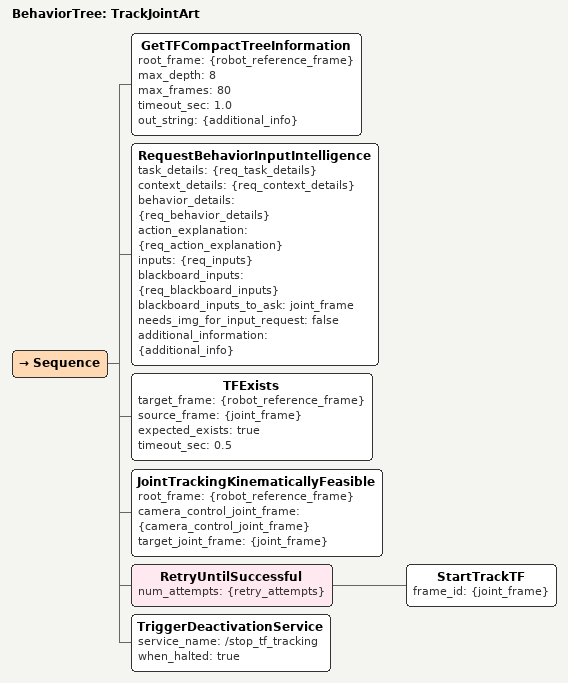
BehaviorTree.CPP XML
<?xml version="1.0" encoding="UTF-8"?>
<root BTCPP_format="4">
  <BehaviorTree ID="TrackJointArt">
    <Sequence>
      <GetTFCompactTreeInformation root_frame="{robot_reference_frame}"
                                   max_depth="8"
                                   max_frames="80"
                                   timeout_sec="1.0"
                                   out_string="{additional_info}"/>
      <RequestBehaviorInputIntelligence task_details="{req_task_details}"
                                        context_details="{req_context_details}"
                                        behavior_details="{req_behavior_details}"
                                        action_explanation="{req_action_explanation}"
                                        inputs="{req_inputs}"
                                        blackboard_inputs="{req_blackboard_inputs}"
                                        blackboard_inputs_to_ask="joint_frame"
                                        needs_img_for_input_request="false"
                                        additional_information="{additional_info}"/>
      <TFExists target_frame="{robot_reference_frame}"
                source_frame="{joint_frame}"
                expected_exists="true"
                timeout_sec="0.5"/>
      <JointTrackingKinematicallyFeasible root_frame="{robot_reference_frame}"
                                          camera_control_joint_frame="{camera_control_joint_frame}"
                                          target_joint_frame="{joint_frame}"/>
      <RetryUntilSuccessful num_attempts="{retry_attempts}">
        <StartTrackTF frame_id="{joint_frame}"/>
      </RetryUntilSuccessful>
      <TriggerDeactivationService service_name="/stop_tf_tracking"
                                  when_halted="true"/>
    </Sequence>
  </BehaviorTree>

</root>
